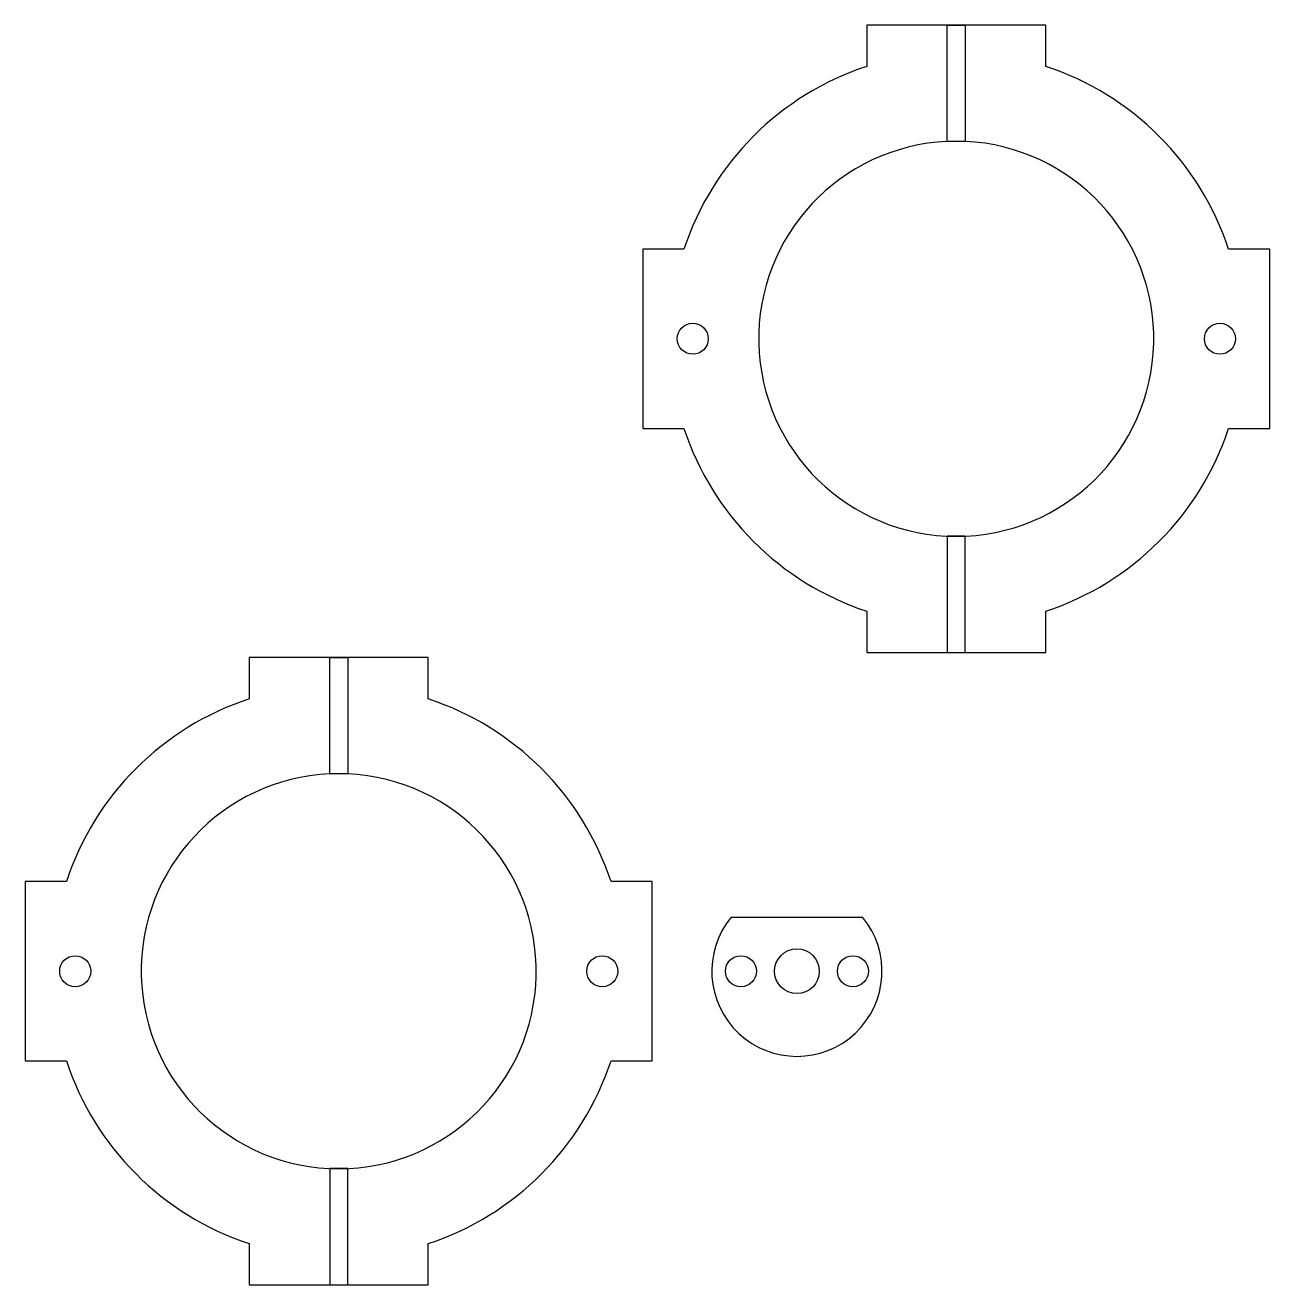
# Model space of a CAD drawing. Header units: inches. Extents: x -35 to 104, y -35 to 106.
import ezdxf

# ---------------------------------------------------------------- set-up
doc = ezdxf.new("R2010")
doc.units = ezdxf.units.IN
doc.header["$MEASUREMENT"] = 0
doc.layers.add('mount 2', color=4, linetype='Continuous')
doc.layers.add('stepper mount', color=30, linetype='Continuous')

# ---------------------------------------------------------------- blocks, each defined once
blk = doc.blocks.new('*U4')
at = {"layer": 'mount 2'}
blk.add_lwpolyline([(10, -2.3), (10, 2.3), (-10, 2.3), (-10, -2.3)], dxfattribs=at)
blk = doc.blocks.new('*U5')
at = {"layer": 'mount 2', "color": 0, "linetype": 'ByBlock', "lineweight": -2, "transparency": 16777216}
blk.add_blockref('*U4', (0, 32.7), dxfattribs=at)
for p, rotation in [((-32.7, 0), 90), ((32.7, 0), 270), ((0, -32.7), 180)]:
    blk.add_blockref('*U4', p, dxfattribs=dict(at, rotation=rotation))
blk = doc.blocks.new('*U7')
at = {"layer": 'stepper mount'}
blk.add_lwpolyline([(10, -2.3), (10, 2.3), (-10, 2.3), (-10, -2.3)], dxfattribs=at)
blk = doc.blocks.new('*U9')
at = {"layer": 'stepper mount', "color": 0, "linetype": 'ByBlock', "lineweight": -2, "transparency": 16777216}
blk.add_blockref('*U7', (0, 32.7), dxfattribs=at)
for p, rotation in [((-32.7, 0), 90), ((32.7, 0), 270), ((0, -32.7), 180)]:
    blk.add_blockref('*U7', p, dxfattribs=dict(at, rotation=rotation))

msp = doc.modelspace()

# ---------------------------------------------------------------- linework, layer by layer
at = {"layer": 'mount 2'}
msp.add_line((43.81, 6.03), (58.49, 6.03), dxfattribs=at)
for points in [[(1, 22.03), (-1, 22.03), (-1, 35), (1, 35)], [(1, -22.03), (-1, -22.03), (-1, -35), (1, -35)]]:
    msp.add_lwpolyline(points, close=True, dxfattribs=at)
for centre, radius in [((-29.42, 0), 1.73), ((29.42, 0), 1.73), ((44.9, 0), 1.73), ((51.15, 0), 2.5), ((57.4, 0), 1.73)]:
    msp.add_circle(centre, radius, dxfattribs=at)
for centre, radius, start, end in [((0, 0), 32, 108.21, 161.79), ((0, 0), 32, 18.21, 71.79), ((0, 0), 22.05, 92.5993, 87.4007), ((51.15, 0), 9.5, 140.6001, 39.3999), ((0, 0), 32, 198.21, 251.79), ((0, 0), 32, 288.21, 341.79)]:
    msp.add_arc(centre, radius, start, end, dxfattribs=at)
at = {"layer": 'stepper mount'}
for points in [[(69.94, 92.62), (67.94, 92.62), (67.94, 105.59), (69.94, 105.59)], [(69.94, 48.56), (67.94, 48.56), (67.94, 35.59), (69.94, 35.59)]]:
    msp.add_lwpolyline(points, close=True, dxfattribs=at)
for centre in [(39.52, 70.59), (98.37, 70.59)]:
    msp.add_circle(centre, 1.73, dxfattribs=at)
for radius, start, end in [(32, 108.21, 161.79), (32, 18.21, 71.79), (22.05, 92.5993, 87.4007), (32, 198.21, 251.79), (32, 288.21, 341.79)]:
    msp.add_arc((68.94, 70.59), radius, start, end, dxfattribs=at)

# ---------------------------------------------------------------- block references
at = {"layer": 'mount 2'}
msp.add_blockref('*U5', (0, 0), dxfattribs=at)
at = {"layer": 'stepper mount'}
msp.add_blockref('*U9', (68.94, 70.59), dxfattribs=at)

doc.saveas('drawing.dxf')
